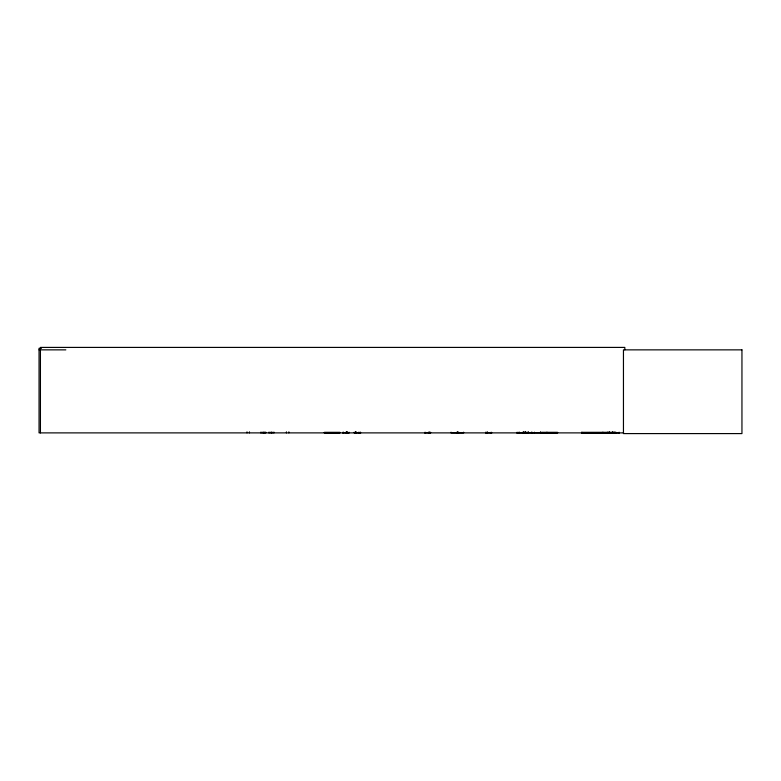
<?xml version="1.0" encoding="UTF-8"?>
<svg xmlns="http://www.w3.org/2000/svg" width="781" height="781" viewBox="0 0 781 781"><rect width="100%" height="100%" fill="white"/><g stroke="black" fill="none" stroke-linecap="round" stroke-linejoin="round"><path stroke-width="1.17" d="M581.806 432.586L615.906 432.557M516.797 432.889L557.595 432.84M343.123 432.781L343.074 432.254M348.902 432.801L342.615 432.801M424.513 432.801L430.448 432.801M41.491 348.287L39.05 348.287L39.05 432.889L623.609 432.889M39.05 349.859L65.838 349.859M324.369 432.342L340.008 432.342M541.946 432.342L557.575 432.342M324.34 432.567L340.038 432.567M541.907 432.567L557.605 432.567M324.349 432.84L340.018 432.84M360.754 432.859L354.389 432.801M491.835 432.859L485.841 432.801M619.343 432.859L581.786 432.84L581.796 432.332L615.906 432.332L615.897 432.889L615.809 432.332M355.931 432.801L356.058 432.02M360.295 432.801L360.217 432.254M523.641 432.781L523.582 432.196M624.829 349.859L624.829 347.408L40.427 347.408L40.427 432.889M619.099 432.196L619.099 432.889M614.618 432.196L614.618 432.889M612.939 432.02L612.939 432.889M612.529 432.02L612.529 432.889M609.453 432.02L609.453 432.889M609.043 432.02L609.043 432.889M607.364 432.196L607.364 432.889M602.883 432.196L602.883 432.889M546.954 432.196L546.954 432.889M540.891 432.02L540.891 432.889M540.452 432.02L540.452 432.889M534.389 432.196L534.389 432.889M532.037 432.196L532.037 432.889M531.402 432.196L531.402 432.889M528.454 432.02L528.454 432.889M528.073 432.02L527.936 432.889L527.897 432.254M525.984 432.02L525.984 432.889M525.545 432.02L525.545 432.889M525.34 432.02L525.34 432.889M524.91 432.02L524.91 432.889M523.446 432.02L523.446 432.889M523.085 432.02L523.075 432.889M519.482 432.196L519.482 432.889M518.848 432.196L518.848 432.889M517.149 432.196L517.149 432.889M491.2 432.196L491.2 432.889M487.285 432.02L487.285 432.889M487.1 432.02L487.1 432.889M485.684 432.196L485.684 432.889M463.631 432.196L463.621 432.889L451.057 432.859L451.067 432.196M458.623 432.02L458.623 432.889M457.559 432.02L457.568 432.889M457.266 432.196L457.188 432.889L457.119 432.02M430.614 432.196L430.614 432.889M429.199 432.02L429.199 432.889M429.013 432.02L429.013 432.889M425.089 432.196L425.089 432.889M360.139 432.196L360.139 432.889M358.743 432.196L358.743 432.889M355.853 432.02L355.853 432.889M355.745 432.02L355.628 432.889M355.316 432.196L355.316 432.889M354.232 432.196L354.232 432.889M349.058 432.196L349.058 432.889M347.438 432.02L347.438 432.889M347.233 432.02L347.233 432.889M346.657 432.196L346.657 432.889M346.344 432.02L346.344 432.889M346.227 432.02L346.227 432.889M343.23 432.196L343.152 432.889M288.863 431.844L288.863 432.889M286.422 431.844L286.422 432.889M274.043 432.196L273.985 432.889M273.086 432.196L272.969 432.889M271.934 432.196L271.934 432.889M271.446 432.196L271.388 432.889M270.9 432.196L270.9 432.889M269.826 432.196L269.777 432.889M268.82 432.196L268.82 432.889M265.833 432.196L265.833 432.889M264.935 432.196L264.935 432.889M264.827 432.196L264.827 432.889M263.783 432.196L263.783 432.889M263.236 432.196L263.236 432.889M262.748 432.196L262.748 432.889M261.625 432.196L261.674 432.889M260.669 432.196L260.669 432.889M249.442 431.844L249.442 432.889M247.001 431.844L247.001 432.889M581.894 432.332L581.874 432.889L581.796 432.332M741.95 349.859L623.453 349.859L623.453 433.592L741.95 433.592L741.95 349.859M524.52 432.889L524.52 432.196L524.442 432.889"/></g></svg>
